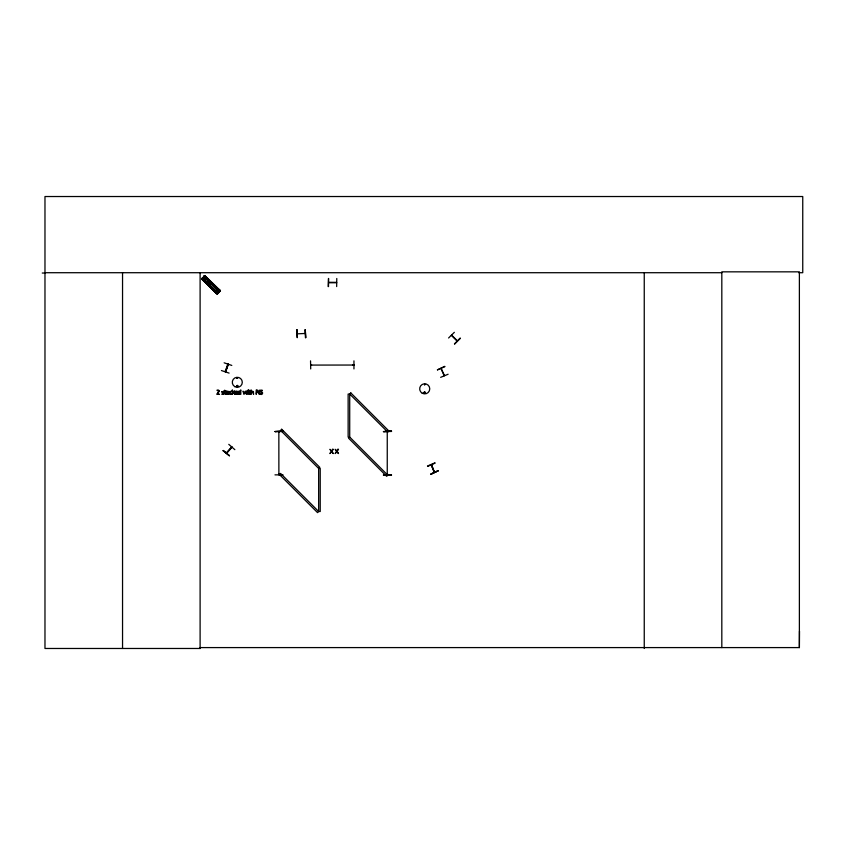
<?xml version="1.0" encoding="UTF-8"?>
<svg xmlns="http://www.w3.org/2000/svg" width="845" height="845" viewBox="0 0 845 845"><rect width="100%" height="100%" fill="white"/><g stroke="black" fill="none" stroke-linecap="round" stroke-linejoin="round"><path stroke-width="1.27" d="M798.8 272.713L802.75 272.713L802.75 196.526L44.975 196.526L44.975 648.474L200.223 648.474L200.117 647.587L799.381 647.587L799.497 631.247M279.209 432.323L279.199 431.753M278.797 474.013L278.882 474.827L278.85 431.7M387.253 431.763L387.253 474.658M387.654 474.721L387.644 474.045M227.823 364.111L225.129 371.694L225.425 370.966M227.506 364.765L227.727 364.248M228.118 364.385L225.446 371.747M236.864 378.106L237.73 377.99L236.917 378.328M238.005 386.26C236.843 383.239 236.072 388.689 238.079 386.07M424.201 392.471C426.038 394.34 424.053 390.58 424.602 393.073M218.707 292.032L218.168 291.451M457.356 340.778L451.684 335.169M224.147 362.822L231.794 365.431M228.182 364.206L225.583 371.906L228.298 364.248M229.101 373.11L221.443 370.543M236.832 385.795L237.572 386.545L237.181 385.605M424.021 392.418C426.831 390.559 423.947 395.439 424.211 392.091M310.685 364.755L311.499 364.755M353.928 365.04L353.03 365.04L353.928 364.755M226.386 452.899L231.688 446.92M231.139 447.417L231.551 447.026M311.583 365.029L310.707 365.082M223.112 450.712L229.449 455.74L223.143 450.681M228.773 444.333L234.847 449.656M226.682 453.057L231.91 447.1M226.587 453.226L232.048 447.216M203.761 276.558L204.754 275.544L220.439 290.796L217.197 294.155L201.511 278.903L204.553 275.787L220.218 291.018M203.328 280.223L206.138 277.329M204.384 281.258L207.205 278.364M205.979 282.811L208.789 279.906M207.384 284.184L210.204 281.29M208.979 285.726L211.799 282.832M215.813 292.37L218.623 289.476M215.802 293.299L219.552 289.434M215.919 293.416L219.668 289.55M448.589 337.989L454.346 332.317M460.102 338.074L454.462 343.852M454.673 344.063L460.388 338.359M226.872 452.36L226.333 452.962M279.156 474.742L279.156 474.013M444.713 366.339L437.467 369.92M437.414 369.814L444.861 366.667M444.47 375.507L441.037 368.378L444.164 375.845M440.657 377.335L448.114 374.24M427.475 466.039L434.9 462.87M435.017 463.144L427.633 466.408M431.51 464.856L434.393 472.334L431.531 464.782M430.844 473.95L438.28 470.781M328.758 282.304L336.553 282.357M297.313 333.828L305.193 333.469M305.753 337.641L305.256 329.571L305.71 337.641M353.115 364.765L353.759 364.67M353.115 365.04L353.844 365.04L310.854 365.082M310.707 368.938L310.548 360.857M353.949 368.938L353.949 360.857M281.903 431.119L274.984 431.615L283.054 431.119M274.984 431.499L283.054 431.541M391.52 431.151L383.44 431.615L391.52 431.119M383.44 431.594L391.52 431.457M274.984 474.858L283.054 474.858M383.44 474.858L391.52 474.911M383.45 475.27L391.52 475.217M42.25 273.03L44.975 273.019M44.975 272.713L721.82 272.713M328.589 278.491L328.177 286.571M328.557 282.758L336.68 282.758M336.659 286.571L336.775 278.491M456.965 340.957L451.346 335.349M425.035 384.327L424.507 385.024L424.929 384.295M387.316 474.721L387.337 474.013M223.344 450.459L229.417 455.782M204.691 275.618L220.365 290.86M204.332 275.988L220.059 291.176M204.31 275.998L219.996 291.24M204.141 276.178L219.88 291.367M203.983 276.336L219.689 291.557M204.754 277.392L218.591 290.838M204.701 277.445L218.528 290.912M219.235 292.021L218.38 292.909M217.26 292.233L202.504 277.889L217.197 292.307M202.251 278.142L217.957 293.363M203.053 279.167L217.809 293.521M202.98 279.241L217.756 293.574M201.892 278.523L217.619 293.711M201.765 278.649L217.44 293.902L201.733 278.681M201.585 278.829L217.207 294.134M431.13 464.898L434.319 472.366M305.309 329.571L305.415 337.651M297.123 329.624L297.229 337.694L296.764 329.624M279.156 431.668L279.167 432.397M799.381 647.587L799.381 271.837L721.82 271.837L721.82 647.587M644.249 272.713L644.249 648.474M328.473 278.491L328.525 286.571M200.107 272.713L200.107 648.474M122.546 272.713L122.546 648.474M229.956 392.471C229.703 394.583 233.748 393.749 230.273 394.309A1.236 1.236 0 0 1 229.629 393.77L229.798 391.499L231.826 391.309L229.956 392.471M235.037 392.386L235.67 394.171L237.72 394.14L235.575 393.062L237.783 392.798L237.244 391.246L235.903 391.161L235.037 392.386M238.132 392.376L238.607 394.182L240.793 394.34L240.793 389.883L240.255 391.267A1.458 1.458 0 0 0 239.188 391.077A1.257 1.257 0 0 0 238.512 391.499L238.132 392.376M221.781 391.837C223.598 393.696 223.418 393.527 221.749 394.15L223.112 394.393A1.225 1.225 0 0 0 223.745 394.129C223.883 392.091 221.305 391.848 223.946 391.298L221.781 391.837M259.964 390.971C261.454 393.516 263.809 393.379 259.911 394.087C262.658 395.83 263.999 391.584 260.683 391.594C260.799 389.989 264.559 390.696 260.809 390.084A1.363 1.363 0 0 0 260.175 390.538L259.964 390.971M238.723 392.238C239.103 396.992 241.416 389.577 238.723 392.238M226.333 393.105L226.302 393.411A1.099 1.099 0 0 0 226.471 394.002L228.847 394.34L228.657 391.446L226.566 391.203L228.319 392.238L226.333 393.105M208.726 283.286C209.866 286.698 211.356 280.836 208.726 283.286M219.288 391.161L217.366 393.854L219.468 394.34L216.827 394.34L218.707 391.193L216.922 390.242L218.549 390.063L219.288 391.161M226.893 393.157L227.706 393.907L228.319 392.661L226.893 393.157M246.74 391.14L246.201 393.622L245.43 391.14L244.226 393.622L243.096 391.14L243.92 394.34L245.187 391.869L246.465 394.34L247.279 391.14L246.74 391.14M235.639 392.027C237.677 393.992 237.308 390.189 235.639 392.027M332.655 449.297L331.62 450.976L329.951 449.297L331.261 451.431L329.909 453.564L331.578 451.853L333.268 453.564L331.937 451.399L333.268 449.297L332.655 449.297M337.894 449.297L336.859 450.976L335.19 449.297L336.5 451.431L335.148 453.564L336.817 451.853L338.507 453.564L337.176 451.399L338.507 449.297L337.894 449.297M234.118 391.14L232.85 392.492L232.312 389.883L232.312 394.34L233.062 392.798L234.963 394.34L233.473 392.481L234.794 391.14L234.118 391.14M281.691 429.26L280.582 430.369L318.649 468.447L318.649 511.51L317.54 512.619L279.473 474.552L280.582 473.443L318.649 511.51L320.223 511.51L320.223 468.447L318.649 468.447L319.769 467.327L281.691 429.26M350.823 392.925L349.714 394.045L349.714 437.108L387.781 475.175L386.672 476.295L348.594 438.217L349.714 437.108L348.14 437.108L348.14 394.045L349.714 394.045L387.781 432.112L388.89 431.003L350.823 392.925M251.842 391.309L251.06 389.883L251.06 394.34L251.599 391.953L252.433 391.562L253.574 394.34L253.426 391.531L251.842 391.309M438.238 470.676L430.982 474.256L438.238 470.676M226.101 393.823L225.214 393.728L225.14 391.584L226.133 391.14L224.601 390.221C223.936 391.013 224.474 395.787 226.101 393.823M250.627 393.823L249.74 393.728L249.666 391.584L250.659 391.14L249.127 390.221C248.472 391.013 249 395.787 250.627 393.823M248.345 390.041L247.733 390.601L248.345 390.041M257.017 390.073L256.204 390.073L256.204 394.34L256.743 390.665L259.257 394.34L259.257 390.073L258.728 393.453L257.017 390.073M248.303 391.14L247.765 391.14L247.765 394.34L248.303 394.34L248.303 391.14M422.204 393.21A5.049 5.049 0 0 0 429.767 388.837A5.049 5.049 0 0 0 422.204 384.464A5.049 5.049 0 0 0 422.204 393.21M234.794 386.63A5.007 5.007 0 0 0 242.304 382.289A5.007 5.007 0 0 0 234.794 377.958A5.007 5.007 0 0 0 234.794 386.63"/></g></svg>
